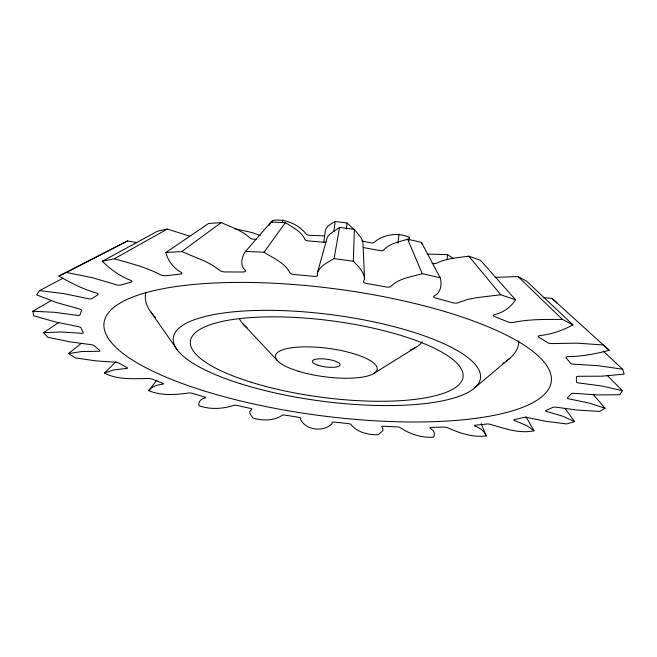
<?xml version="1.0" encoding="UTF-8"?>
<svg xmlns="http://www.w3.org/2000/svg" width="657" height="657" viewBox="0 0 657 657"><rect width="100%" height="100%" fill="white"/><g stroke="black" fill="none" stroke-linecap="round" stroke-linejoin="round"><path stroke-width="0.99" d="M409.278 239.764L409.286 237.308C398.569 232.274 382.859 234.163 374.047 242.54A2.833 1.068 6.9 0 1 370.417 242.77L361.892 240.979M486.213 435.895C484.455 430.992 479.75 427.879 475.06 426.106A2.899 0.698 5.7 0 1 475.66 425.178L486.64 424.028A2.924 0.714 5.6 0 1 490.754 424.471C504.691 428.561 519.473 433.866 534.026 430.795L526.651 425.506L514.833 420.661A3.006 0.747 5.2 0 1 514.562 419.585L523.777 417.491A3.039 0.764 5.1 0 1 528.023 417.688L545.901 421.326L566.663 423.937L574.604 421.622L562.794 416.21L547.215 411.643A3.145 0.805 4.7 0 1 545.992 410.453L552.808 407.414A3.186 0.821 4.6 0 1 556.996 407.307L577.298 410.05L599.586 411.446L605.105 408.219L588.779 402.987L569.734 399.037A3.293 0.879 4.4 0 1 567.484 397.797L571.204 393.839A3.342 0.895 4.3 0 1 575.113 393.395L597.073 394.906L619.888 394.726L622.269 390.628L601.64 385.996L579.729 383.064A3.457 0.961 4.1 0 1 576.444 381.84L576.394 377.093A3.507 0.986 4 0 1 579.72 376.272L602.206 376.174L624.15 374.096L622.664 369.234L598.42 365.719L574.694 364.249A3.622 1.059 4 0 1 570.44 363.149L566.063 357.81A3.663 1.084 4 0 1 568.486 356.611C582.274 356.455 595.899 353.778 609.203 350.329L603.274 344.966L576.723 343.135L552.775 343.562A3.77 1.158 4.2 0 1 547.741 342.708L538.765 337.123A3.811 1.191 4.3 0 1 539.972 335.563C551.568 334.372 562.745 330.381 572.97 324.87L562.408 319.392C546.074 319.499 529.493 318.99 513.437 322.439A3.893 1.257 4.7 0 1 507.96 321.946L494.606 316.575A3.926 1.281 4.8 0 1 494.327 314.744C502.983 312.748 510.785 307.32 515.548 299.814L500.757 294.755L476.177 297.736L467.201 299.559L458.167 302.737A3.983 1.339 5.5 0 1 452.714 302.705L435.805 298.073A3.999 1.355 5.8 0 1 433.94 296.093C440.831 292.997 442.194 284.317 440.149 277.747L422.254 273.665C411.635 276.917 398.939 278.149 390.858 286.444A4.032 1.388 6.6 0 1 385.963 286.928L366.926 283.537A4.041 1.396 7 0 1 363.576 281.582L364.578 278.954C364.011 271.653 358.098 266.233 353.318 261.231L354.378 229.4L339.554 227.388L329.921 234.04L327.358 237.111L317.462 272.573L317.545 275.349A4.041 1.396 7.9 0 1 313.693 276.334L294.369 274.536A4.032 1.388 8.3 0 1 289.836 272.778C284.818 262.652 273.057 258.135 264.032 252.239L245.537 251.393C241.579 256.879 239.657 265.584 245.39 270.594A4.008 1.355 9.1 0 1 242.95 271.99L225.203 271.941A3.991 1.347 9.4 0 1 219.964 270.528L212.351 265.091L204.343 260.96L181.751 251.582L165.86 252.502C167.905 260.919 173.67 268.27 181.266 272.433A3.934 1.289 10.1 0 1 180.396 274.117L165.778 275.71A3.901 1.265 10.3 0 1 160.357 274.733C145.936 267.103 129.889 263.235 114.285 258.809L102.295 261.256C110.343 269.313 119.829 276.096 130.48 280.268A3.819 1.199 10.7 0 1 131.113 282.075L120.625 285.048A3.786 1.166 10.8 0 1 115.501 284.53L92.588 277.763L66.406 272.466L58.9 276.039C70.627 282.929 82.913 289.105 96.021 292.874A3.679 1.092 11 0 1 97.959 294.673L91.964 298.631A3.638 1.068 11 0 1 87.496 298.549L64.156 293.671L39.609 290.608L36.554 294.87L57.019 302.688L78.651 308.749A3.515 0.994 11 0 1 81.583 310.416L79.949 314.966A3.474 0.969 10.9 0 1 76.376 315.261L54.285 312.272L32.85 311.237L33.77 315.812L55.714 322.02L77.378 326.398A3.351 0.903 10.8 0 1 80.992 327.859L83.258 332.631A3.31 0.887 10.7 0 1 80.671 333.23L61.011 331.982L43.526 332.672L47.772 337.23L69.716 341.796L90.181 344.531A3.195 0.829 10.4 0 1 94.181 345.738L99.733 350.452A3.154 0.813 10.3 0 1 98.148 351.273L81.632 351.536L68.451 353.606L75.325 357.925L96.185 360.907L114.605 362.138A3.055 0.764 10 0 1 118.753 363.075L126.924 367.509A3.022 0.747 9.9 0 1 126.3 368.47L113.316 369.998L104.463 373.127C117.767 379.992 133.552 378.687 148.17 378.473A2.932 0.714 9.5 0 1 152.268 379.13L162.443 383.13A2.907 0.706 9.4 0 1 162.706 384.181C157.54 384.649 152.046 386.398 148.737 390.611C161.228 395.982 175.411 394.824 188.6 393.001A2.842 0.682 9 0 1 192.501 393.395L204.113 396.844A2.817 0.673 8.8 0 1 205.189 397.928C201.485 398.413 197.938 401.723 198.874 405.673C210.051 409.722 222.69 408.999 233.884 405.361A2.776 0.657 8.4 0 1 237.464 405.492L250.03 408.317A2.759 0.649 8.3 0 1 251.82 409.385L249.8 411.454L249.841 413.319L252.888 418.041C262.25 420.792 273.994 421.129 282.239 415.257A2.735 0.641 7.9 0 1 285.401 415.15L298.492 417.285A2.735 0.641 7.7 0 1 300.914 418.304L300.504 419.503C306.178 430.368 323.572 432.314 332.072 423.732L332.072 422.484A2.735 0.641 7.3 0 1 334.725 422.147L347.939 423.535A2.735 0.641 7.2 0 1 350.92 424.471C356.989 432.396 368.454 434.983 377.997 434.819L382.464 431.107L383.121 429.333L381.881 426.828A2.759 0.649 6.8 0 1 383.943 426.278L396.861 426.878A2.768 0.649 6.6 0 1 400.318 427.682C409.935 434.211 421.868 438.096 433.546 437.143L434.318 435.386L434.351 432.758L433.398 430.77L430.105 428.109A2.817 0.665 6.2 0 1 431.477 427.354L443.672 427.099A2.833 0.673 6.1 0 1 447.516 427.748C459.604 433.02 472.876 437.759 486.213 435.895L481.22 423.683M447.031 259.704L447.548 254.629L427.608 254.095M408.941 240.347L409.286 237.308M397.953 243.197L399.013 234.056M272.129 222.181L272.327 220.571C284.341 218.214 298.919 224.308 306.261 234.237A2.825 1.059 8.2 0 0 309.8 235.346L324.139 235.855M346.305 228.997L347.085 223.01L335.169 221.549C331.415 223.676 326.43 225.885 325.387 230.492L323.737 242.507M333.822 231.527L335.169 221.549M282.338 222.879L282.789 219.857M272.023 222.575L272.327 220.571M317.462 272.573C320.476 265.683 327.868 262.159 334.093 258.628L339.554 227.388M269.14 225.261L271.078 222.025L285.425 222.6C292.332 227.396 301.456 231.289 304.905 239.444A3.137 1.166 8.2 0 0 308.404 240.889L323.474 242.236A3.145 1.166 7.9 0 0 326.127 241.932M264.032 252.239L285.425 222.6M148.737 390.611L156.892 380.14M245.537 251.393L271.078 222.025M104.463 373.127L115.96 361.736M474.978 387.638L510.374 357.81M68.451 353.606L81.23 343.389M181.751 251.582L221.212 222.592C231.149 227.002 242.039 230.55 250.128 238.089A3.113 1.133 9.2 0 0 254.185 239.238L256.181 239.222M165.86 252.502L208.655 223.454L221.212 222.592M43.526 332.672L58.843 322.415M373.431 373.702L415.692 347.446M32.85 311.237L51.353 300.479M114.285 258.809L167.346 229.047L189.906 236.233M102.295 261.256L157.565 231.182L167.346 229.047M39.609 290.608L63.072 278.19M58.9 276.039L127.606 240.914L136.213 242.548M66.406 272.466L127.606 240.914M440.149 277.747L421.49 242.433L407.619 239.181C399.431 241.94 389.486 243.246 383.581 250.112A3.137 1.166 6.8 0 1 379.771 250.563L364.939 247.861A3.145 1.166 7 0 1 363.461 247.459M515.548 299.814L480.505 260.32L468.835 256.173C457.896 257.749 446.325 258.291 436.289 263.317A3.104 1.133 5.8 0 1 432.051 263.334M495.238 277.361L518.003 276.564L526.618 281.171L572.97 324.87M543.249 297.637L551.946 298.352L557.087 303.008M334.093 258.628L353.318 261.231M234.533 228.644L252.337 232.627L260.197 235.576M447.548 254.629L453.716 258.776M347.085 223.01L353.236 228.833M551.946 298.352L609.203 350.329M603.225 351.093L622.664 369.234M518.003 276.564L562.408 319.392M607.273 375.402L622.269 390.628M242.811 323.737L277.336 360.57M354.378 229.4L361.432 238.319L362.886 241.932L364.578 278.954M593.107 394.331L605.105 408.219M468.835 256.173L500.757 294.755M565.069 408.449L574.604 421.622M150.929 312.124L177.103 349.655M525.92 416.595L534.026 430.795M407.619 239.181L422.254 273.665M421.49 242.433L421.893 244.232M518.685 340.884A188.165 58.284 7.5 0 1 506.531 360.874M504.354 362.336A188.165 58.284 7.5 0 1 502.819 363.28M155.405 317.388A188.165 58.284 7.5 0 1 145.838 292.595M422.196 341.722A93.343 28.686 7.5 0 1 410.206 350.041M247.065 327.679A93.343 28.686 7.5 0 1 239.362 318.489M203.391 390.677A225.548 63.828 7.5 0 0 550.944 383.392A225.548 63.828 7.5 0 0 228.603 282.535A225.548 63.828 7.5 0 0 203.391 390.677M298.163 371.164A51.312 14.314 7.5 0 0 377.093 369.595A51.312 14.314 7.5 0 0 303.6 346.88A51.312 14.314 7.5 0 0 298.163 371.164M251.237 382.267A137.494 38.541 7.5 0 0 462.889 377.997A137.494 38.541 7.5 0 0 266.11 316.912A137.494 38.541 7.5 0 0 251.237 382.267M240.101 383.631A154.921 43.493 7.5 0 0 480.136 379.869A154.921 43.493 7.5 0 0 260.435 310.383A154.921 43.493 7.5 0 0 240.101 383.631M318.119 365.284A14.019 3.909 7.5 0 0 340.055 365.128A14.019 3.909 7.5 0 0 320.476 358.788A14.019 3.909 7.5 0 0 318.119 365.284"/></g></svg>
